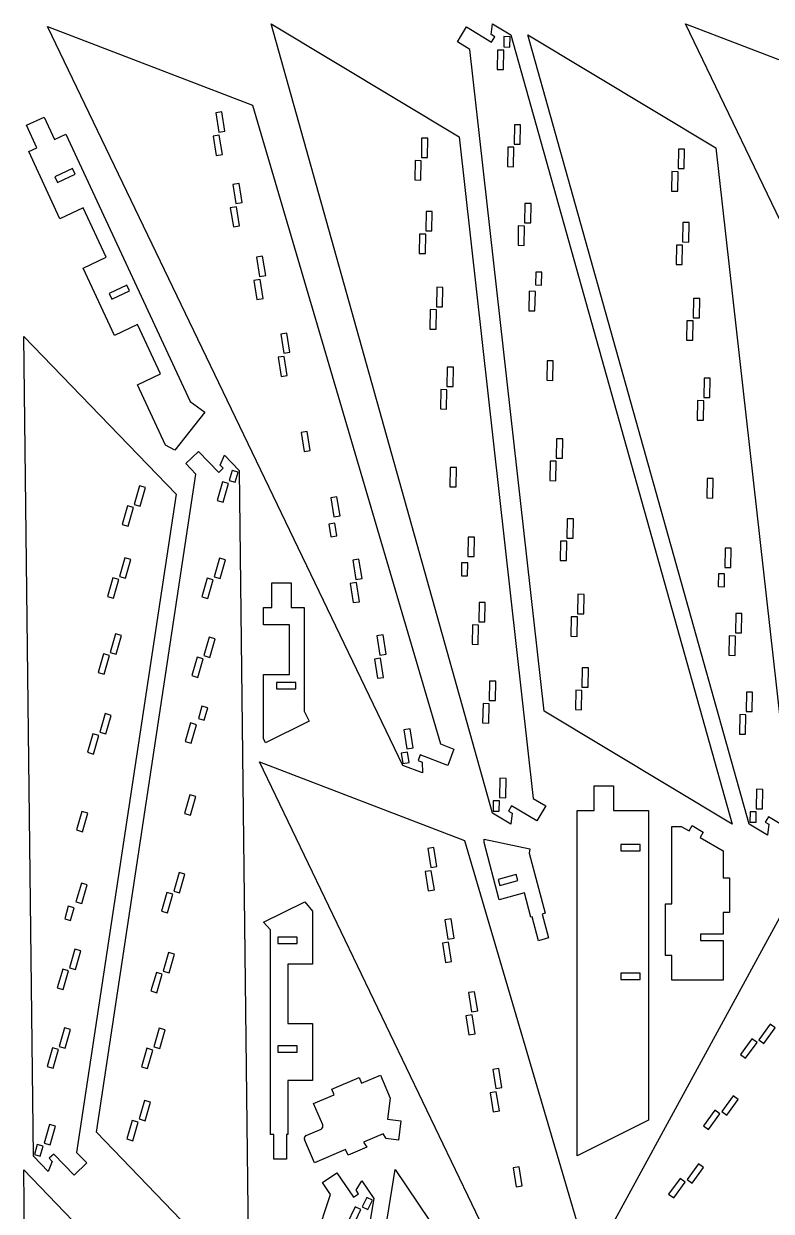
# Model space of a CAD drawing. Extents: x 12 to 2357, y -4 to 494.
# Drawn here: x 514.5 to 695.4, y 206.2 to 493.7 of the extents above; entities that cross this region are included whole.
import ezdxf

# ---------------------------------------------------------------- set-up
doc = ezdxf.new("R2010")
doc.units = 0
doc.layers.get('0').update_dxf_attribs({"linetype": 'CONTINUOUS'})

msp = doc.modelspace()

# ---------------------------------------------------------------- linework, layer by layer
for p, q in [((606.24, 314.15), (520.27, 493)), ((520.27, 493), (569.86, 473.96)), ((627.97, 302.6), (574.37, 493.66)), ((574.37, 493.66), (619.9, 466.3)), ((619.47, 489.27), (621.65, 492.89)), ((621.65, 492.89), (627.75, 489.23)), ((627.62, 491.06), (627.96, 493.66)), ((627.96, 493.66), (632.37, 491)), ((760.65, 314.82), (674.69, 493.67)), ((674.69, 493.67), (724.28, 474.63)), ((622.49, 487.45), (619.47, 489.27)), ((628.52, 490.52), (627.62, 491.06)), ((627.75, 489.23), (628.52, 490.52)), ((630.74, 490.56), (630.7, 488.05)), ((632.24, 490.53), (630.74, 490.56)), ((632.2, 488.02), (632.24, 490.53)), ((632.37, 491), (685.97, 299.95)), ((690.13, 299.93), (636.53, 490.99)), ((636.53, 490.99), (682.06, 463.63)), ((640.44, 327.31), (622.49, 487.45)), ((629.18, 487.29), (629.1, 482.61)), ((630.68, 487.27), (629.18, 487.29)), ((630.6, 482.58), (630.68, 487.27)), ((630.7, 488.05), (632.2, 488.02)), ((629.1, 482.61), (630.6, 482.58)), ((562.46, 472.31), (560.98, 472.07)), ((560.98, 472.07), (561.71, 467.44)), ((563.19, 467.68), (562.46, 472.31)), ((569.86, 473.96), (615.35, 319.37)), ((515.15, 469.1), (519.4, 471.08)), ((517.69, 463.67), (515.15, 469.1)), ((519.4, 471.08), (521.94, 465.65)), ((633.26, 469.22), (633.18, 464.54)), ((634.76, 469.2), (633.26, 469.22)), ((634.68, 464.51), (634.76, 469.2)), ((521.94, 465.65), (524.66, 466.91)), ((524.66, 466.91), (554.81, 402.25)), ((561.83, 466.67), (560.35, 466.44)), ((560.35, 466.44), (561.08, 461.81)), ((561.71, 467.44), (563.19, 467.68)), ((562.57, 462.04), (561.83, 466.67)), ((610.82, 465.98), (610.74, 461.29)), ((612.32, 465.95), (610.82, 465.98)), ((612.24, 461.27), (612.32, 465.95)), ((619.9, 466.3), (637.85, 306.15)), ((515.69, 462.73), (517.69, 463.67)), ((631.66, 463.78), (631.58, 459.09)), ((633.16, 463.76), (631.66, 463.78)), ((633.08, 459.07), (633.16, 463.76)), ((633.18, 464.54), (634.68, 464.51)), ((672.98, 463.31), (672.9, 458.63)), ((674.48, 463.29), (672.98, 463.31)), ((674.4, 458.6), (674.48, 463.29)), ((682.06, 463.63), (700.01, 303.48)), ((523.27, 446.47), (515.69, 462.73)), ((561.08, 461.81), (562.57, 462.04)), ((609.23, 460.54), (609.15, 455.85)), ((610.73, 460.51), (609.23, 460.54)), ((610.64, 455.83), (610.73, 460.51)), ((610.74, 461.29), (612.24, 461.27)), ((526.29, 458.61), (522.04, 456.63)), ((522.68, 455.27), (526.92, 457.25)), ((526.92, 457.25), (526.29, 458.61)), ((631.58, 459.09), (633.08, 459.07)), ((671.39, 457.87), (671.31, 453.18)), ((672.89, 457.85), (671.39, 457.87)), ((672.81, 453.16), (672.89, 457.85)), ((672.9, 458.63), (674.4, 458.6)), ((522.04, 456.63), (522.68, 455.27)), ((566.61, 455.01), (565.12, 454.77)), ((565.12, 454.77), (565.86, 450.13)), ((567.34, 450.37), (566.61, 455.01)), ((609.15, 455.85), (610.64, 455.83)), ((671.31, 453.18), (672.81, 453.16)), ((528.89, 449.09), (523.27, 446.47)), ((534.46, 437.14), (528.89, 449.09)), ((565.98, 449.36), (564.5, 449.12)), ((564.5, 449.12), (565.24, 444.48)), ((565.86, 450.13), (567.34, 450.37)), ((566.72, 444.72), (565.98, 449.36)), ((635.82, 450.17), (635.74, 445.48)), ((637.32, 450.14), (635.82, 450.17)), ((637.24, 445.46), (637.32, 450.14)), ((611.9, 448.22), (611.82, 443.52)), ((613.4, 448.2), (611.9, 448.22)), ((613.32, 443.5), (613.4, 448.2)), ((674.06, 445.56), (673.98, 440.86)), ((675.56, 445.53), (674.06, 445.56)), ((565.24, 444.48), (566.72, 444.72)), ((610.31, 442.77), (610.22, 438.07)), ((611.81, 442.74), (610.31, 442.77)), ((611.72, 438.04), (611.81, 442.74)), ((611.82, 443.52), (613.32, 443.5)), ((634.22, 444.73), (634.14, 440.04)), ((635.72, 444.7), (634.22, 444.73)), ((635.64, 440.01), (635.72, 444.7)), ((635.74, 445.48), (637.24, 445.46)), ((675.48, 440.83), (675.56, 445.53)), ((634.14, 440.04), (635.64, 440.01)), ((672.47, 440.1), (672.39, 435.4)), ((673.97, 440.07), (672.47, 440.1)), ((673.89, 435.38), (673.97, 440.07)), ((673.98, 440.86), (675.48, 440.83)), ((528.85, 434.52), (534.46, 437.14)), ((572.32, 437.38), (570.84, 437.14)), ((570.84, 437.14), (571.58, 432.51)), ((573.06, 432.75), (572.32, 437.38)), ((610.22, 438.07), (611.72, 438.04)), ((536.45, 418.22), (528.85, 434.52)), ((672.39, 435.4), (673.89, 435.38)), ((571.69, 431.77), (570.21, 431.54)), ((570.21, 431.54), (570.95, 426.91)), ((571.58, 432.51), (573.06, 432.75)), ((572.43, 427.14), (571.69, 431.77)), ((638.42, 433.56), (638.36, 430.43)), ((639.92, 433.53), (638.42, 433.56)), ((639.86, 430.41), (639.92, 433.53)), ((539.46, 430.37), (535.21, 428.39)), ((535.21, 428.39), (535.84, 427.03)), ((535.84, 427.03), (540.09, 429.01)), ((540.09, 429.01), (539.46, 430.37)), ((614.47, 429.87), (614.39, 425.18)), ((615.97, 429.84), (614.47, 429.87)), ((615.89, 425.16), (615.97, 429.84)), ((636.84, 428.9), (636.75, 424.21)), ((638.34, 428.87), (636.84, 428.9)), ((638.25, 424.18), (638.34, 428.87)), ((638.36, 430.43), (639.86, 430.41)), ((570.95, 426.91), (572.43, 427.14)), ((676.63, 427.2), (676.55, 422.51)), ((678.13, 427.18), (676.63, 427.2)), ((678.05, 422.49), (678.13, 427.18)), ((612.88, 424.46), (612.8, 419.77)), ((614.38, 424.43), (612.88, 424.46)), ((614.3, 419.74), (614.38, 424.43)), ((614.39, 425.18), (615.89, 425.16)), ((636.75, 424.21), (638.25, 424.18)), ((542.07, 420.84), (536.45, 418.22)), ((547.64, 408.89), (542.07, 420.84)), ((612.8, 419.77), (614.3, 419.74)), ((675.04, 421.79), (674.96, 417.1)), ((676.54, 421.76), (675.04, 421.79)), ((676.46, 417.08), (676.54, 421.76)), ((676.55, 422.51), (678.05, 422.49)), ((516.82, 219.57), (514.5, 417.98)), ((514.5, 417.98), (551.4, 379.77)), ((578.19, 418.79), (576.71, 418.56)), ((576.71, 418.56), (577.45, 413.93)), ((578.93, 414.16), (578.19, 418.79)), ((674.96, 417.1), (676.46, 417.08)), ((577.45, 413.93), (578.93, 414.16)), ((577.57, 413.16), (576.09, 412.92)), ((576.09, 412.92), (576.82, 408.29)), ((578.3, 408.53), (577.57, 413.16)), ((641.19, 412.06), (641.11, 407.38)), ((642.69, 412.04), (641.19, 412.06)), ((642.61, 407.35), (642.69, 412.04)), ((542.02, 406.27), (547.64, 408.89)), ((576.82, 408.29), (578.3, 408.53)), ((617.03, 410.55), (616.94, 405.86)), ((618.53, 410.52), (617.03, 410.55)), ((618.44, 405.83), (618.53, 410.52)), ((548.82, 391.69), (542.02, 406.27)), ((616.94, 405.86), (618.44, 405.83)), ((641.11, 407.38), (642.61, 407.35)), ((679.19, 407.88), (679.11, 403.19)), ((680.69, 407.85), (679.19, 407.88)), ((680.61, 403.17), (680.69, 407.85)), ((615.43, 405.1), (615.35, 400.42)), ((616.93, 405.08), (615.43, 405.1)), ((616.85, 400.39), (616.93, 405.08)), ((677.59, 402.44), (677.51, 397.75)), ((679.09, 402.41), (677.59, 402.44)), ((679.11, 403.19), (680.61, 403.17)), ((558.34, 399.65), (551.05, 390.47)), ((554.81, 402.25), (558.34, 399.65)), ((615.35, 400.42), (616.85, 400.39)), ((679.01, 397.72), (679.09, 402.41)), ((677.51, 397.75), (679.01, 397.72)), ((583.11, 394.99), (581.63, 394.76)), ((581.63, 394.76), (582.37, 390.13)), ((583.85, 390.36), (583.11, 394.99)), ((551.05, 390.47), (548.82, 391.69)), ((643.49, 393.21), (643.41, 388.53)), ((644.99, 393.19), (643.49, 393.21)), ((644.91, 388.5), (644.99, 393.19)), ((553.74, 387.22), (556.78, 390.16)), ((556.78, 390.16), (561.72, 385.04)), ((562.07, 386.84), (563.07, 389.26)), ((563.07, 389.26), (566.65, 385.56)), ((582.37, 390.13), (583.85, 390.36)), ((643.41, 388.53), (644.91, 388.5)), ((556.18, 384.68), (553.74, 387.22)), ((561.72, 385.04), (562.8, 386.09)), ((562.8, 386.09), (562.07, 386.84)), ((564.96, 385.55), (564.26, 383.13)), ((566.4, 385.13), (564.96, 385.55)), ((566.65, 385.56), (568.97, 187.14)), ((617.74, 386.25), (617.66, 381.57)), ((619.24, 386.23), (617.74, 386.25)), ((619.16, 381.54), (619.24, 386.23)), ((641.9, 387.77), (641.82, 383.08)), ((643.4, 387.75), (641.9, 387.77)), ((643.32, 383.06), (643.4, 387.75)), ((532.07, 225.35), (556.18, 384.68)), ((562.61, 382.8), (561.31, 378.29)), ((564.05, 382.38), (562.61, 382.8)), ((562.76, 377.88), (564.05, 382.38)), ((564.26, 383.13), (565.71, 382.72)), ((565.71, 382.72), (566.4, 385.13)), ((641.82, 383.08), (643.32, 383.06)), ((679.9, 383.59), (679.82, 378.9)), ((681.4, 383.56), (679.9, 383.59)), ((681.32, 378.87), (681.4, 383.56)), ((551.4, 379.77), (527.29, 220.44)), ((542.54, 381.82), (541.25, 377.31)), ((543.99, 381.4), (542.54, 381.82)), ((542.69, 376.9), (543.99, 381.4)), ((617.66, 381.57), (619.16, 381.54)), ((539.6, 376.97), (538.3, 372.47)), ((541.04, 376.56), (539.6, 376.97)), ((539.75, 372.05), (541.04, 376.56)), ((541.25, 377.31), (542.69, 376.9)), ((561.31, 378.29), (562.76, 377.88)), ((590.32, 379.17), (588.84, 378.94)), ((588.84, 378.94), (589.57, 374.31)), ((591.06, 374.54), (590.32, 379.17)), ((679.82, 378.9), (681.32, 378.87)), ((589.57, 374.31), (591.06, 374.54)), ((646.05, 373.86), (645.97, 369.17)), ((647.55, 373.83), (646.05, 373.86)), ((647.47, 369.15), (647.55, 373.83)), ((538.3, 372.47), (539.75, 372.05)), ((589.82, 372.77), (588.34, 372.53)), ((588.34, 372.53), (588.83, 369.45)), ((590.31, 369.68), (589.82, 372.77)), ((588.83, 369.45), (590.31, 369.68)), ((622.09, 369.42), (622.01, 364.74)), ((623.59, 369.4), (622.09, 369.42)), ((623.51, 364.71), (623.59, 369.4)), ((644.45, 368.45), (644.37, 363.76)), ((645.95, 368.42), (644.45, 368.45)), ((645.87, 363.74), (645.95, 368.42)), ((645.97, 369.17), (647.47, 369.15)), ((684.25, 366.76), (684.17, 362.07)), ((685.75, 366.73), (684.25, 366.76)), ((685.67, 362.04), (685.75, 366.73)), ((538.99, 364.38), (537.7, 359.87)), ((540.43, 363.97), (538.99, 364.38)), ((539.14, 359.45), (540.43, 363.97)), ((561.87, 364.29), (560.57, 359.78)), ((563.31, 363.87), (561.87, 364.29)), ((562.02, 359.37), (563.31, 363.87)), ((595.65, 364.04), (594.16, 363.8)), ((594.16, 363.8), (594.9, 359.17)), ((596.38, 359.41), (595.65, 364.04)), ((620.48, 363.2), (620.43, 360.07)), ((621.98, 363.17), (620.48, 363.2)), ((621.93, 360.05), (621.98, 363.17)), ((622.01, 364.74), (623.51, 364.71)), ((644.37, 363.76), (645.87, 363.74)), ((536.04, 359.53), (534.74, 355.01)), ((537.48, 359.12), (536.04, 359.53)), ((537.7, 359.87), (539.14, 359.45)), ((558.92, 359.44), (557.62, 354.94)), ((560.36, 359.03), (558.92, 359.44)), ((560.57, 359.78), (562.02, 359.37)), ((594.9, 359.17), (596.38, 359.41)), ((620.43, 360.07), (621.93, 360.05)), ((682.64, 360.53), (682.59, 357.41)), ((684.14, 360.51), (682.64, 360.53)), ((684.09, 357.38), (684.14, 360.51)), ((684.17, 362.07), (685.67, 362.04)), ((536.19, 354.6), (537.48, 359.12)), ((559.07, 354.52), (560.36, 359.03)), ((574.58, 358.33), (579.27, 358.33)), ((574.58, 352.33), (574.58, 358.33)), ((579.27, 358.33), (579.27, 352.33)), ((595.02, 358.4), (593.54, 358.17)), ((593.54, 358.17), (594.27, 353.54)), ((595.75, 353.77), (595.02, 358.4)), ((682.59, 357.41), (684.09, 357.38)), ((534.74, 355.01), (536.19, 354.6)), ((557.62, 354.94), (559.07, 354.52)), ((594.27, 353.54), (595.75, 353.77)), ((624.7, 353.59), (624.62, 348.9)), ((626.2, 353.56), (624.7, 353.59)), ((626.12, 348.88), (626.2, 353.56)), ((648.62, 355.56), (648.54, 350.86)), ((650.12, 355.54), (648.62, 355.56)), ((650.04, 350.84), (650.12, 355.54)), ((572.5, 352.33), (574.58, 352.33)), ((572.5, 348.13), (572.5, 352.33)), ((579.27, 352.33), (582.39, 352.33)), ((582.39, 352.33), (582.39, 327.27)), ((648.54, 350.86), (650.04, 350.84)), ((686.87, 350.92), (686.78, 346.24)), ((688.36, 350.9), (686.87, 350.92)), ((688.28, 346.21), (688.36, 350.9)), ((578.8, 348.13), (572.5, 348.13)), ((578.8, 336.14), (578.8, 348.13)), ((623.11, 348.15), (623.03, 343.46)), ((624.61, 348.12), (623.11, 348.15)), ((624.53, 343.44), (624.61, 348.12)), ((624.62, 348.9), (626.12, 348.88)), ((647.02, 350.11), (646.94, 345.41)), ((648.52, 350.08), (647.02, 350.11)), ((648.44, 345.38), (648.52, 350.08)), ((536.72, 345.99), (535.43, 341.49)), ((538.17, 345.58), (536.72, 345.99)), ((536.87, 341.07), (538.17, 345.58)), ((559.41, 345.22), (558.11, 340.71)), ((560.85, 344.81), (559.41, 345.22)), ((601.47, 345.72), (599.99, 345.48)), ((599.99, 345.48), (600.73, 340.85)), ((602.21, 341.09), (601.47, 345.72)), ((646.94, 345.41), (648.44, 345.38)), ((685.27, 345.48), (685.19, 340.8)), ((686.77, 345.46), (685.27, 345.48)), ((686.69, 340.77), (686.77, 345.46)), ((686.78, 346.24), (688.28, 346.21)), ((559.56, 340.3), (560.85, 344.81)), ((623.03, 343.46), (624.53, 343.44)), ((533.78, 341.18), (532.49, 336.67)), ((535.23, 340.76), (533.78, 341.18)), ((533.93, 336.26), (535.23, 340.76)), ((535.43, 341.49), (536.87, 341.07)), ((556.46, 340.38), (555.16, 335.87)), ((557.9, 339.96), (556.46, 340.38)), ((556.61, 335.46), (557.9, 339.96)), ((558.11, 340.71), (559.56, 340.3)), ((600.85, 340.08), (599.37, 339.85)), ((599.37, 339.85), (600.1, 335.22)), ((600.73, 340.85), (602.21, 341.09)), ((601.58, 335.45), (600.85, 340.08)), ((654.91, 199.25), (732.06, 340.74)), ((685.19, 340.8), (686.69, 340.77)), ((532.49, 336.67), (533.93, 336.26)), ((649.7, 337.78), (649.62, 333.09)), ((651.2, 337.75), (649.7, 337.78)), ((651.12, 333.07), (651.2, 337.75)), ((555.16, 335.87), (556.61, 335.46)), ((572.5, 320.62), (572.5, 336.14)), ((572.5, 336.14), (578.8, 336.14)), ((575.7, 334.2), (575.7, 332.7)), ((580.39, 334.2), (575.7, 334.2)), ((580.39, 332.7), (580.39, 334.2)), ((600.1, 335.22), (601.58, 335.45)), ((627.26, 334.54), (627.18, 329.85)), ((628.76, 334.51), (627.26, 334.54)), ((628.68, 329.82), (628.76, 334.51)), ((575.7, 332.7), (580.39, 332.7)), ((648.1, 332.34), (648.02, 327.65)), ((649.6, 332.31), (648.1, 332.34)), ((649.52, 327.62), (649.6, 332.31)), ((649.62, 333.09), (651.12, 333.07)), ((689.42, 331.87), (689.34, 327.18)), ((690.92, 331.84), (689.42, 331.87)), ((690.84, 327.16), (690.92, 331.84)), ((557.62, 328.5), (556.76, 325.5)), ((559.06, 328.09), (557.62, 328.5)), ((558.2, 325.08), (559.06, 328.09)), ((625.67, 329.09), (625.58, 324.41)), ((627.17, 329.07), (625.67, 329.09)), ((627.08, 324.38), (627.17, 329.07)), ((627.18, 329.85), (628.68, 329.82)), ((534.19, 326.67), (532.9, 322.16)), ((535.63, 326.25), (534.19, 326.67)), ((534.34, 321.75), (535.63, 326.25)), ((556.76, 325.5), (558.2, 325.08)), ((583.59, 324.87), (573.02, 319.59)), ((582.39, 327.27), (583.59, 324.87)), ((685.97, 299.95), (640.44, 327.31)), ((648.02, 327.65), (649.52, 327.62)), ((687.83, 326.43), (687.75, 321.74)), ((689.33, 326.4), (687.83, 326.43)), ((689.25, 321.71), (689.33, 326.4)), ((689.34, 327.18), (690.84, 327.16)), ((532.9, 322.16), (534.34, 321.75)), ((554.88, 324.41), (553.59, 319.9)), ((556.33, 323.99), (554.88, 324.41)), ((555.03, 319.49), (556.33, 323.99)), ((608, 322.99), (606.52, 322.76)), ((606.52, 322.76), (607.25, 318.13)), ((608.73, 318.36), (608, 322.99)), ((625.58, 324.41), (627.08, 324.38)), ((531.24, 321.82), (529.95, 317.32)), ((532.68, 321.41), (531.24, 321.82)), ((531.39, 316.9), (532.68, 321.41)), ((553.59, 319.9), (555.03, 319.49)), ((573.02, 319.59), (572.5, 320.62)), ((615.35, 319.37), (618.64, 318.1)), ((687.75, 321.74), (689.25, 321.71)), ((529.95, 317.32), (531.39, 316.9)), ((607.37, 317.36), (605.89, 317.12)), ((605.89, 317.12), (606.28, 314.64)), ((607.25, 318.13), (608.73, 318.36)), ((607.77, 314.88), (607.37, 317.36)), ((610.49, 316.7), (609.95, 315.3)), ((617.12, 314.15), (610.49, 316.7)), ((618.64, 318.1), (617.12, 314.15)), ((657.56, 136.14), (571.6, 314.99)), ((571.6, 314.99), (621.19, 295.95)), ((611.04, 312.31), (606.24, 314.15)), ((606.28, 314.64), (607.77, 314.88)), ((609.95, 315.3), (610.93, 314.93)), ((610.93, 314.93), (611.04, 312.31)), ((629.74, 311.02), (629.66, 306.34)), ((631.24, 311), (629.74, 311.02)), ((631.16, 306.31), (631.24, 311)), ((652.61, 309.21), (657.29, 309.21)), ((652.61, 303.21), (652.61, 309.21)), ((657.29, 309.21), (657.29, 303.21)), ((691.9, 308.36), (691.82, 303.67)), ((693.4, 308.33), (691.9, 308.36)), ((693.32, 303.64), (693.4, 308.33)), ((554.73, 307.02), (553.44, 302.52)), ((556.17, 306.61), (554.73, 307.02)), ((554.88, 302.1), (556.17, 306.61)), ((628.15, 305.58), (628.1, 303.07)), ((629.65, 305.56), (628.15, 305.58)), ((629.6, 303.05), (629.65, 305.56)), ((629.66, 306.34), (631.16, 306.31)), ((637.85, 306.15), (640.87, 304.34)), ((528.59, 303.02), (527.3, 298.51)), ((530.03, 302.6), (528.59, 303.02)), ((528.74, 298.1), (530.03, 302.6)), ((553.44, 302.52), (554.88, 302.1)), ((632.38, 299.95), (627.97, 302.6)), ((628.1, 303.07), (629.6, 303.05)), ((632.6, 304.37), (631.83, 303.08)), ((631.83, 303.08), (632.72, 302.55)), ((632.72, 302.55), (632.38, 299.95)), ((638.69, 300.71), (632.6, 304.37)), ((640.87, 304.34), (638.69, 300.71)), ((648.5, 303.21), (652.61, 303.21)), ((648.5, 219.61), (648.5, 303.21)), ((657.29, 303.21), (665.76, 303.21)), ((665.76, 303.21), (665.76, 228.24)), ((690.31, 302.92), (690.26, 300.4)), ((691.81, 302.89), (690.31, 302.92)), ((691.76, 300.38), (691.81, 302.89)), ((691.82, 303.67), (693.32, 303.64)), ((671.34, 299.36), (673.67, 299.36)), ((671.34, 280.66), (671.34, 299.36)), ((673.67, 299.36), (675.54, 298.28)), ((675.54, 298.28), (676.29, 299.58)), ((676.29, 299.58), (678.99, 298.02)), ((694.55, 297.28), (690.13, 299.93)), ((690.26, 300.4), (691.76, 300.38)), ((694.76, 301.7), (693.99, 300.42)), ((693.99, 300.42), (694.88, 299.88)), ((694.88, 299.88), (694.55, 297.28)), ((700.85, 298.04), (694.76, 301.7)), ((527.3, 298.51), (528.74, 298.1)), ((625.91, 295.5), (625.96, 296.31)), ((625.96, 296.31), (637.02, 293.96)), ((678.99, 298.02), (678.24, 296.72)), ((678.24, 296.72), (683.84, 293.49)), ((613.78, 294.3), (612.3, 294.07)), ((612.3, 294.07), (613.04, 289.44)), ((614.52, 289.67), (613.78, 294.3)), ((621.19, 295.95), (666.68, 141.36)), ((629.62, 281.63), (625.91, 295.5)), ((637.02, 293.96), (636.85, 292.87)), ((659.04, 294.99), (659.04, 293.49)), ((663.73, 294.99), (659.04, 294.99)), ((659.04, 293.49), (663.73, 293.49)), ((663.73, 293.49), (663.73, 294.99)), ((683.84, 293.49), (683.84, 286.97)), ((636.85, 292.87), (640.74, 278.37)), ((552.08, 288.22), (550.79, 283.71)), ((553.52, 287.8), (552.08, 288.22)), ((552.23, 283.3), (553.52, 287.8)), ((613.16, 288.66), (611.68, 288.43)), ((611.68, 288.43), (612.41, 283.8)), ((613.04, 289.44), (614.52, 289.67)), ((613.89, 284.03), (613.16, 288.66)), ((633.73, 287.72), (629.36, 286.55)), ((634.12, 286.26), (633.73, 287.72)), ((528.44, 285.63), (527.14, 281.13)), ((529.88, 285.22), (528.44, 285.63)), ((528.59, 280.71), (529.88, 285.22)), ((629.36, 286.55), (629.75, 285.09)), ((629.75, 285.09), (634.12, 286.26)), ((683.84, 286.97), (685.34, 286.97)), ((685.34, 286.97), (685.34, 278.5)), ((549.13, 283.37), (547.84, 278.87)), ((550.57, 282.96), (549.13, 283.37)), ((549.28, 278.46), (550.57, 282.96)), ((550.79, 283.71), (552.23, 283.3)), ((612.41, 283.8), (613.89, 284.03)), ((635.71, 283.26), (629.62, 281.63)), ((637.27, 277.44), (635.71, 283.26)), ((525.27, 280.04), (524.41, 277.03)), ((526.71, 279.63), (525.27, 280.04)), ((525.85, 276.62), (526.71, 279.63)), ((527.14, 281.13), (528.59, 280.71)), ((547.84, 278.87), (549.28, 278.46)), ((572.5, 276.16), (582.54, 281.15)), ((582.54, 281.15), (584.38, 278.9)), ((584.38, 278.9), (584.38, 266.02)), ((669.84, 268.16), (669.84, 280.66)), ((669.84, 280.66), (671.34, 280.66)), ((524.41, 277.03), (525.85, 276.62)), ((574.22, 274.33), (572.5, 276.16)), ((617.93, 277), (616.45, 276.76)), ((616.45, 276.76), (617.18, 272.12)), ((618.67, 272.36), (617.93, 277)), ((637.56, 277.52), (637.27, 277.44)), ((639.11, 271.72), (637.56, 277.52)), ((640.74, 278.37), (639.98, 278.17)), ((639.98, 278.17), (641.53, 272.37)), ((683.84, 278.5), (683.84, 273.28)), ((685.34, 278.5), (683.84, 278.5)), ((574.22, 224.81), (574.22, 274.33)), ((678.29, 273.28), (678.29, 271.78)), ((683.84, 273.28), (678.29, 273.28)), ((575.99, 272.54), (575.99, 271.04)), ((580.67, 272.54), (575.99, 272.54)), ((575.99, 271.04), (580.67, 271.04)), ((580.67, 271.04), (580.67, 272.54)), ((617.31, 271.35), (615.83, 271.12)), ((615.83, 271.12), (616.56, 266.47)), ((617.18, 272.12), (618.67, 272.36)), ((618.04, 266.71), (617.31, 271.35)), ((641.53, 272.37), (639.11, 271.72)), ((678.29, 271.78), (683.84, 271.78)), ((683.84, 271.78), (683.84, 262.15)), ((526.86, 269.66), (525.57, 265.16)), ((528.31, 269.25), (526.86, 269.66)), ((527.01, 264.75), (528.31, 269.25)), ((549.54, 268.86), (548.24, 264.36)), ((550.98, 268.45), (549.54, 268.86)), ((549.69, 263.94), (550.98, 268.45)), ((671.34, 268.16), (669.84, 268.16)), ((671.34, 262.15), (671.34, 268.16)), ((523.92, 264.82), (522.62, 260.32)), ((525.36, 264.41), (523.92, 264.82)), ((525.57, 265.16), (527.01, 264.75)), ((578.39, 266.02), (578.39, 251.64)), ((584.38, 266.02), (578.39, 266.02)), ((616.56, 266.47), (618.04, 266.71)), ((524.07, 259.9), (525.36, 264.41)), ((546.6, 264.05), (545.3, 259.54)), ((548.04, 263.64), (546.6, 264.05)), ((546.75, 259.13), (548.04, 263.64)), ((548.24, 264.36), (549.69, 263.94)), ((659.04, 263.83), (659.04, 262.33)), ((663.73, 263.83), (659.04, 263.83)), ((659.04, 262.33), (663.73, 262.33)), ((663.73, 262.33), (663.73, 263.83)), ((683.84, 262.15), (671.34, 262.15)), ((522.62, 260.32), (524.07, 259.9)), ((545.3, 259.54), (546.75, 259.13)), ((623.65, 259.37), (622.17, 259.14)), ((622.17, 259.14), (622.9, 254.51)), ((624.38, 254.74), (623.65, 259.37)), ((623.02, 253.77), (621.54, 253.53)), ((621.54, 253.53), (622.27, 248.9)), ((622.9, 254.51), (624.38, 254.74)), ((623.75, 249.14), (623.02, 253.77)), ((524.4, 250.6), (523.11, 246.09)), ((525.85, 250.18), (524.4, 250.6)), ((524.55, 245.68), (525.85, 250.18)), ((547.28, 250.52), (545.99, 246.01)), ((548.73, 250.11), (547.28, 250.52)), ((547.43, 245.59), (548.73, 250.11)), ((578.39, 251.64), (584.38, 251.64)), ((584.38, 251.64), (584.38, 237.85)), ((695.21, 251.49), (692.46, 247.7)), ((693.67, 246.82), (696.42, 250.61)), ((696.42, 250.61), (695.21, 251.49)), ((622.27, 248.9), (623.75, 249.14)), ((690.78, 247.95), (688.03, 244.16)), ((692, 247.07), (690.78, 247.95)), ((692.46, 247.7), (693.67, 246.82)), ((521.45, 245.75), (520.16, 241.25)), ((522.9, 245.34), (521.45, 245.75)), ((521.6, 240.83), (522.9, 245.34)), ((523.11, 246.09), (524.55, 245.68)), ((544.33, 245.67), (543.04, 241.15)), ((545.77, 245.25), (544.33, 245.67)), ((544.48, 240.74), (545.77, 245.25)), ((545.99, 246.01), (547.43, 245.59)), ((575.99, 246.24), (575.99, 244.74)), ((580.67, 246.24), (575.99, 246.24)), ((575.99, 244.74), (580.67, 244.74)), ((580.67, 244.74), (580.67, 246.24)), ((689.24, 243.28), (692, 247.07)), ((688.03, 244.16), (689.24, 243.28)), ((520.16, 241.25), (521.6, 240.83)), ((543.04, 241.15), (544.48, 240.74)), ((589.08, 235.78), (595.68, 238.58)), ((595.68, 238.58), (596.26, 237.2)), ((596.26, 237.2), (600.82, 239.13)), ((600.82, 239.13), (603.17, 233.57)), ((629.52, 240.78), (628.04, 240.55)), ((628.04, 240.55), (628.77, 235.92)), ((630.25, 236.16), (629.52, 240.78)), ((578.39, 237.85), (578.39, 224.81)), ((584.38, 237.85), (578.39, 237.85)), ((589.66, 234.4), (589.08, 235.78)), ((628.77, 235.92), (630.25, 236.16)), ((543.73, 233.07), (542.43, 228.56)), ((545.17, 232.65), (543.73, 233.07)), ((584.67, 232.29), (589.66, 234.4)), ((603.17, 233.57), (602.55, 228.51)), ((628.89, 235.15), (627.41, 234.91)), ((627.41, 234.91), (628.14, 230.28)), ((629.63, 230.52), (628.89, 235.15)), ((686.2, 234.17), (683.45, 230.38)), ((684.66, 229.5), (687.41, 233.29)), ((687.41, 233.29), (686.2, 234.17)), ((543.87, 228.15), (545.17, 232.65)), ((586.86, 227.11), (584.67, 232.29)), ((628.14, 230.28), (629.63, 230.52)), ((681.79, 230.66), (679.04, 226.86)), ((683.01, 229.78), (681.79, 230.66)), ((683.45, 230.38), (684.66, 229.5)), ((520.71, 227.24), (519.42, 222.74)), ((522.16, 226.83), (520.71, 227.24)), ((540.78, 228.22), (539.48, 223.72)), ((542.22, 227.81), (540.78, 228.22)), ((540.93, 223.3), (542.22, 227.81)), ((542.43, 228.56), (543.87, 228.15)), ((602.55, 228.51), (605.8, 228.11)), ((605.8, 228.11), (605.22, 223.46)), ((665.76, 228.24), (648.5, 219.61)), ((680.25, 225.98), (683.01, 229.78)), ((520.86, 222.32), (522.16, 226.83)), ((568.97, 187.14), (532.07, 225.35)), ((575, 224.81), (574.22, 224.81)), ((575, 218.81), (575, 224.81)), ((578.12, 224.81), (578.12, 218.81)), ((578.39, 224.81), (578.12, 224.81)), ((582.84, 224.6), (586.46, 226.13)), ((601.5, 224.99), (596.71, 222.96)), ((602.25, 223.83), (601.5, 224.99)), ((679.04, 226.86), (680.25, 225.98)), ((517.76, 222.4), (517.07, 219.99)), ((519.21, 221.99), (517.76, 222.4)), ((518.51, 219.57), (519.21, 221.99)), ((519.42, 222.74), (520.86, 222.32)), ((539.48, 223.72), (540.93, 223.3)), ((584.85, 217.94), (582.44, 223.62)), ((597.52, 221.7), (593.01, 219.77)), ((596.71, 222.96), (597.52, 221.7)), ((605.22, 223.46), (602.25, 223.83)), ((520.4, 215.86), (516.82, 219.57)), ((517.07, 219.99), (518.51, 219.57)), ((521.75, 220.08), (520.67, 219.04)), ((520.67, 219.04), (521.4, 218.28)), ((526.69, 214.97), (521.75, 220.08)), ((527.29, 220.44), (529.73, 217.91)), ((578.12, 218.81), (575, 218.81)), ((592.42, 221.15), (584.85, 217.94)), ((593.01, 219.77), (592.42, 221.15)), ((516.82, 17.8), (514.5, 216.22)), ((514.5, 216.22), (551.4, 178.01)), ((521.4, 218.28), (520.4, 215.86)), ((529.73, 217.91), (526.69, 214.97)), ((572.26, 20.51), (604.43, 216.32)), ((604.43, 216.32), (634.13, 172.28)), ((634.44, 216.98), (632.96, 216.75)), ((632.96, 216.75), (633.69, 212.12)), ((635.17, 212.35), (634.44, 216.98)), ((677.81, 217.71), (675.05, 213.91)), ((676.26, 213.03), (679.03, 216.83)), ((679.03, 216.83), (677.81, 217.71)), ((586.8, 213.17), (590.3, 215.53)), ((588.76, 210.25), (586.8, 213.17)), ((590.3, 215.53), (594.28, 209.64)), ((594.94, 211.35), (596.34, 213.56)), ((596.34, 213.56), (599.22, 209.29)), ((673.38, 214.16), (670.61, 210.36)), ((671.83, 209.47), (674.59, 213.28)), ((674.59, 213.28), (673.38, 214.16)), ((675.05, 213.91), (676.26, 213.03)), ((537.35, 57.52), (588.76, 210.25)), ((594.28, 209.64), (595.52, 210.48)), ((595.52, 210.48), (594.94, 211.35)), ((633.69, 212.12), (635.17, 212.35)), ((670.61, 210.36), (671.83, 209.47)), ((599.22, 209.29), (567.06, 13.48)), ((594.76, 207.27), (592.71, 203.06)), ((596.11, 206.62), (594.76, 207.27)), ((597.55, 209.57), (596.45, 207.32)), ((596.45, 207.32), (597.8, 206.66)), ((598.9, 208.92), (597.55, 209.57)), ((597.8, 206.66), (598.9, 208.92)), ((594.06, 202.4), (596.11, 206.62))]:
    msp.add_line(p, q)
for centre, start, end in [((586.17, 226.82), 292.9436, 22.9436), ((583.13, 223.91), 112.9436, 202.9436)]:
    msp.add_arc(centre, 0.75, start, end)

doc.saveas('drawing.dxf')
